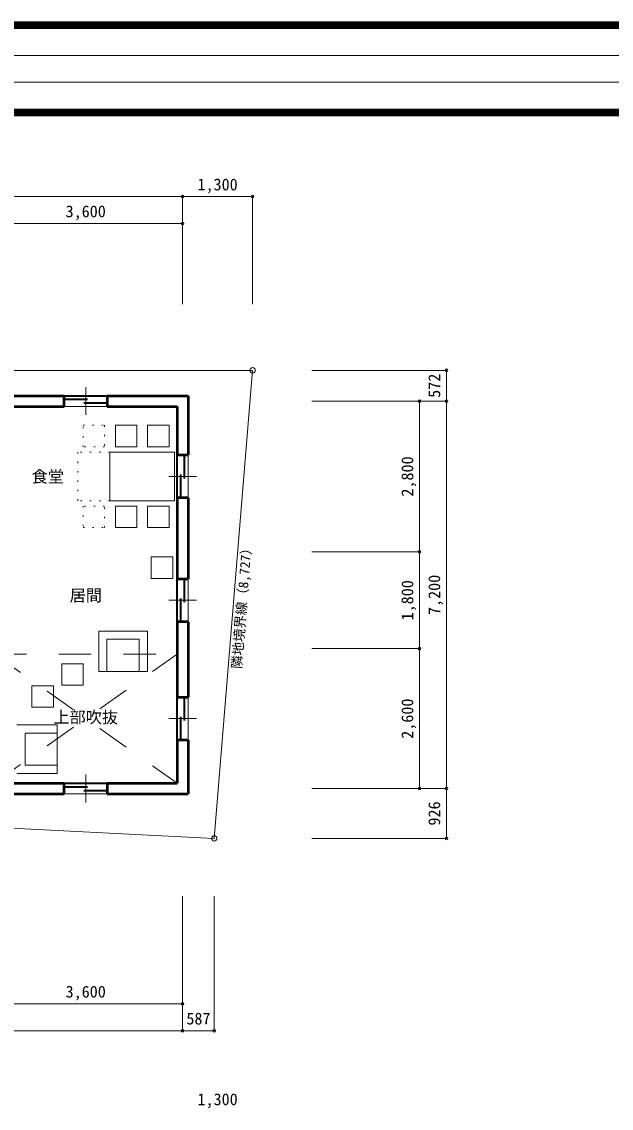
# Model space of a CAD drawing. Units: millimetres, scale not verified. Extents: x 1950 to 57850, y 1000 to 41000.
# Drawn here: x 17511 to 28462, y 20809 to 41000 of the extents above; entities that cross this region are included whole.
import ezdxf
from ezdxf.enums import TextEntityAlignment as Align

# ---------------------------------------------------------------- set-up
doc = ezdxf.new("R2010")
doc.units = ezdxf.units.MM
doc.header["$LTSCALE"] = 100
doc.header["$PDMODE"] = 32
doc.header["$PDSIZE"] = 50
doc.linetypes.add('DASHED_SPACED', pattern=[12, 6, -6])
doc.linetypes.add('DOTTED', pattern=[1.75, 0.25, -1.5])
for name, color, linetype, lineweight in [('_8-8_(用紙)枠', 4, 'Continuous', 9), ('_8-f_ﾊｯﾁﾝｸﾞ', 4, 'Continuous', 9), ('中心線', 4, 'Continuous', 9), ('家具２', 7, 'Continuous', 18), ('寸法', 4, 'Continuous', 9), ('建具', 2, 'Continuous', 35), ('敷地形状', 7, 'Continuous', 18), ('躯体', 6, 'Continuous', 50)]:
    doc.layers.add(name, color=color, linetype=linetype, lineweight=lineweight)
doc.layers.add('文字', color=7, linetype='Continuous')
doc.styles.add('ＭＳ ゴシック', font='')
doc.styles.get('ＭＳ ゴシック').set_extended_font_data('MS Gothic')

msp = doc.modelspace()

# ---------------------------------------------------------------- linework, layer by layer
at = {"layer": '_8-8_(用紙)枠'}
for p, q in [((1950, 41000), (57850, 41000)), ((1950, 40875), (57850, 40875)), ((57850, 40375), (1950, 40375)), ((1950, 39875), (57850, 39875)), ((57850, 39375), (1950, 39375)), ((1950, 39250), (57850, 39250))]:
    msp.add_line(p, q, dxfattribs=at)
at = {"layer": '_8-f_ﾊｯﾁﾝｸﾞ'}
for p, q in [((1950, 40990), (57850, 40990)), ((1950, 40980), (57850, 40980)), ((1950, 40970), (57850, 40970)), ((1950, 40960), (57850, 40960)), ((1950, 40950), (57850, 40950)), ((1950, 40940), (57850, 40940)), ((1950, 40930), (57850, 40930)), ((1950, 40920), (57850, 40920)), ((1950, 40910), (57850, 40910)), ((1950, 40900), (57850, 40900)), ((1950, 40890), (57850, 40890)), ((1950, 40880), (57850, 40880)), ((1950, 39370), (57850, 39370)), ((1950, 39360), (57850, 39360)), ((1950, 39350), (57850, 39350)), ((1950, 39340), (57850, 39340)), ((1950, 39330), (57850, 39330)), ((1950, 39320), (57850, 39320)), ((1950, 39310), (57850, 39310)), ((1950, 39300), (57850, 39300)), ((1950, 39290), (57850, 39290)), ((1950, 39280), (57850, 39280)), ((1950, 39270), (57850, 39270)), ((1950, 39260), (57850, 39260))]:
    msp.add_line(p, q, dxfattribs=at)
at = {"layer": '中心線', "linetype": 'DASHED_SPACED'}
for p, q in [((17000, 29250), (20400, 29250)), ((17000, 29250), (20400, 26850)), ((17000, 26850), (20400, 29250))]:
    msp.add_line(p, q, dxfattribs=at)
at = {"layer": '家具２', "linetype": 'DOTTED'}
for p, q in [((18650, 33500), (19050, 33500)), ((18650, 33100), (18650, 33500)), ((19050, 33500), (19050, 33100)), ((18550, 32100), (18550, 33000)), ((19150, 33000), (18550, 33000)), ((19050, 33100), (18650, 33100)), ((19150, 32100), (18550, 32100)), ((19050, 32000), (18650, 32000)), ((18650, 32000), (18650, 31600)), ((19050, 31600), (19050, 32000)), ((18650, 31600), (19050, 31600))]:
    msp.add_line(p, q, dxfattribs=at)
at = {"layer": '家具２'}
for p, q in [((19250, 33500), (19650, 33500)), ((19250, 33100), (19250, 33500)), ((19650, 33500), (19650, 33100)), ((19850, 33500), (20250, 33500)), ((19850, 33100), (19850, 33500)), ((20250, 33500), (20250, 33100)), ((19150, 33000), (20350, 33000)), ((19150, 32100), (19150, 33000)), ((19650, 33100), (19250, 33100)), ((20250, 33100), (19850, 33100)), ((20350, 33000), (20350, 32100)), ((20350, 32100), (19150, 32100)), ((19650, 32000), (19250, 32000)), ((19250, 32000), (19250, 31600)), ((19650, 31600), (19650, 32000)), ((20250, 32000), (19850, 32000)), ((19850, 32000), (19850, 31600)), ((20250, 31600), (20250, 32000)), ((19250, 31600), (19650, 31600)), ((19850, 31600), (20250, 31600)), ((19918.2, 30656.7), (19918.2, 31056.7)), ((19918.2, 31056.7), (20318.3, 31056.7)), ((20318.3, 31056.7), (20318.3, 30656.7)), ((20318.3, 30656.7), (19918.2, 30656.7)), ((18944.4, 28926.9), (18944.4, 29676.9)), ((18944.4, 29676.9), (19844.4, 29676.9)), ((19094.4, 28926.9), (19094.4, 29526.9)), ((19094.4, 29526.9), (19694.4, 29526.9)), ((19694.4, 28926.9), (19694.4, 29526.9)), ((19844.4, 28926.9), (19844.4, 29676.9)), ((18253.2, 28670.4), (18253.2, 29070.4)), ((18253.2, 29070.4), (18653.2, 29070.4)), ((18653.2, 29070.4), (18653.2, 28670.4)), ((18944.4, 28926.9), (19844.4, 28926.9)), ((17698.2, 28261.4), (17698.2, 28661.4)), ((17698.2, 28661.4), (18098.2, 28661.4)), ((18098.2, 28661.4), (18098.2, 28261.4)), ((18653.2, 28670.4), (18253.2, 28670.4)), ((18098.2, 28261.4), (17698.2, 28261.4)), ((18171.3, 27932.3), (17421.3, 27932.3)), ((18171.3, 27032.3), (18171.3, 27932.3)), ((18171.3, 27782.3), (17571.3, 27782.3)), ((17571.3, 27182.3), (17571.3, 27782.3)), ((18171.3, 27182.3), (17571.3, 27182.3)), ((18171.3, 27032.3), (17421.3, 27032.3))]:
    msp.add_line(p, q, dxfattribs=at)
at = {"layer": '寸法'}
for p, q in [((9073, 37750), (21800, 37750)), ((20500, 35750), (20500, 37750)), ((21800, 35750), (21800, 37750)), ((8700, 37250), (20500, 37250)), ((22900, 34522), (25400, 34522)), ((25400, 34522), (25400, 25824.2)), ((22900, 33950), (25400, 33950)), ((24900, 33950), (24900, 26750)), ((22900, 31150), (24900, 31150)), ((22900, 29350), (24900, 29350)), ((22900, 26750), (25400, 26750)), ((22900, 25824.2), (25400, 25824.2)), ((20500, 24750), (20500, 22250)), ((21087, 24750), (21087, 22250)), ((10800, 22750), (20500, 22750)), ((12728.6, 22250), (21087, 22250))]:
    msp.add_line(p, q, dxfattribs=at)
for p in [(20500, 37750), (21800, 37750), (20500, 37250), (25400, 34522), (24900, 33950), (25400, 33950), (24900, 31150), (24900, 29350), (24900, 26750), (25400, 26750), (25400, 25824.2), (20500, 22750), (20500, 22250), (21087, 22250)]:
    msp.add_point(p, dxfattribs=at)
at = {"layer": '建具', "color": 4, "lineweight": 9}
for p, q in [((18700, 34208.6), (18700, 33693)), ((20241.4, 32550), (20757, 32550)), ((20241.4, 30250), (20757, 30250)), ((20241.4, 28050), (20757, 28050)), ((18700, 27008.6), (18700, 26493))]:
    msp.add_line(p, q, dxfattribs=at)
at = {"layer": '建具', "color": 3}
for p, q in [((18300, 34050), (19100, 34050)), ((20400, 32150), (20400, 32950)), ((20400, 29850), (20400, 30650)), ((20400, 27650), (20400, 28450)), ((18300, 26850), (19100, 26850))]:
    msp.add_line(p, q, dxfattribs=at)
at = {"layer": '建具'}
for p, q in [((18300, 33984.3), (18735, 33984.3)), ((18665, 33915.7), (19100, 33915.7)), ((20534.3, 32515), (20534.3, 32950)), ((20465.7, 32150), (20465.7, 32585)), ((20534.3, 30215), (20534.3, 30650)), ((20465.7, 29850), (20465.7, 30285)), ((20534.3, 28015), (20534.3, 28450)), ((20465.7, 27650), (20465.7, 28085)), ((18300, 26784.3), (18735, 26784.3)), ((18665, 26715.7), (19100, 26715.7))]:
    msp.add_line(p, q, dxfattribs=at)
at = {"layer": '建具', "color": 7, "lineweight": 18}
for p, q in [((18300, 33850), (19100, 33850)), ((20600, 32150), (20600, 32950)), ((20600, 29850), (20600, 30650)), ((20600, 27650), (20600, 28450)), ((18300, 26650), (19100, 26650))]:
    msp.add_line(p, q, dxfattribs=at)
at = {"layer": '敷地形状'}
for p, q in [((9073, 34522), (21800, 34522)), ((21087, 25824.2), (21800, 34522)), ((21087, 25824.2), (10800, 26341))]:
    msp.add_line(p, q, dxfattribs=at)
for centre in [(21800, 34522), (21087, 25824.2)]:
    msp.add_circle(centre, 50, dxfattribs=at)
at = {"layer": '躯体'}
for p, q in [((15800, 34050), (18300, 34050)), ((18300, 33850), (18300, 34050)), ((19100, 34050), (19100, 33850)), ((19100, 34050), (20600, 34050)), ((20600, 34050), (20600, 32950)), ((17000, 33850), (18300, 33850)), ((19100, 33850), (20400, 33850)), ((20400, 33850), (20400, 32950)), ((20400, 32950), (20600, 32950)), ((20600, 32150), (20400, 32150)), ((20400, 32150), (20400, 30650)), ((20600, 32150), (20600, 30650)), ((20400, 30650), (20600, 30650)), ((20600, 29850), (20400, 29850)), ((20400, 29850), (20400, 28450)), ((20600, 29850), (20600, 28450)), ((20400, 28450), (20600, 28450)), ((20600, 27650), (20400, 27650)), ((20400, 27650), (20400, 26850)), ((20600, 27650), (20600, 26650)), ((17000, 26850), (18300, 26850)), ((18300, 26650), (18300, 26850)), ((19100, 26850), (19100, 26650)), ((19100, 26850), (20400, 26850)), ((16800, 26650), (18300, 26650)), ((19100, 26650), (20600, 26650))]:
    msp.add_line(p, q, dxfattribs=at)

# ---------------------------------------------------------------- texts
at = {"layer": '寸法', "color": 7, "style": 'ＭＳ ゴシック'}
for s, p in [('1,300', (20775, 37800)), ('3,600', (18325, 37300)), ('3,600', (18325, 22800)), ('587', (20568.5, 22300)), ('1,300', (20775, 20800))]:
    msp.add_text(s, height=219.9, dxfattribs=at).set_placement(p, align=Align.BOTTOM_LEFT)
for s, p in [('572', (25350, 34011)), ('2,800', (24850, 32175)), ('7,200', (25350, 29975)), ('1,800', (24850, 29875)), ('2,600', (24850, 27675)), ('926', (25350, 26062.1))]:
    msp.add_text(s, height=219.9, rotation=90, dxfattribs=at).set_placement(p, align=Align.BOTTOM_LEFT)
at = {"layer": '敷地形状', "color": 4, "style": 'ＭＳ ゴシック'}
msp.add_text('隣地境界線（8,727）', height=183.3, rotation=85.314, dxfattribs=at).set_placement((21645.5, 28965), align=Align.BOTTOM_LEFT)
at = {"layer": '文字', "style": 'ＭＳ ゴシック'}
for s, p in [('食堂', (17695, 32372.1)), ('居間', (18400.7, 30162.9)), ('上部吹抜', (18100, 27900))]:
    msp.add_text(s, height=219.9, dxfattribs=at).set_placement(p, align=Align.BOTTOM_LEFT)

doc.saveas('drawing.dxf')
